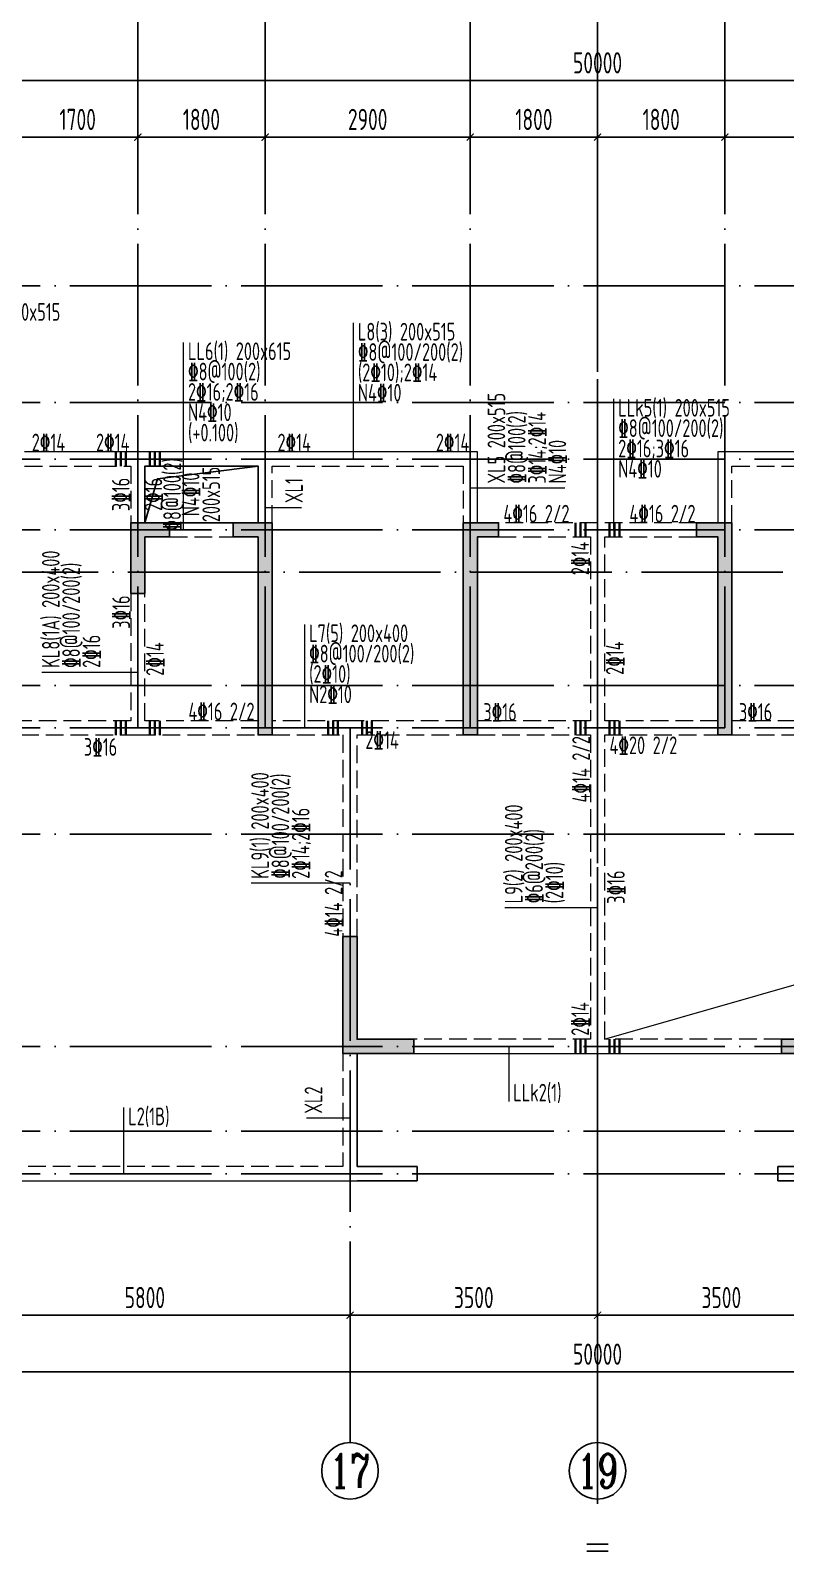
# Model space of a CAD drawing. Extents: x -461650 to 361314, y 245336 to 769729.
# Drawn here: x 121459 to 132128, y 564603 to 586291 of the extents above; entities that cross this region are included whole.
import ezdxf
from ezdxf.enums import TextEntityAlignment as Align

# ---------------------------------------------------------------- set-up
doc = ezdxf.new("R2010")
doc.units = 0
doc.header["$LTSCALE"] = 1000
for name, pattern in [('CENTER', [8, 5, -1, 1, -1]), ('DASH', [0.35, 0.25, -0.1]), ('DOTE', [2.42, 2, -0.2, 0.02, -0.2])]:
    doc.linetypes.add(name, pattern=pattern)
doc.layers.get('0').update_dxf_attribs({"linetype": 'CONTINUOUS'})
doc.layers.get('DEFPOINTS').update_dxf_attribs({"linetype": 'CONTINUOUS'})
for name, color, linetype in [('A-AXIS', 1, 'CONTINUOUS'), ('A-DOTE', 10, 'DOTE'), ('AXIS_NUM', 7, 'CONTINUOUS'), ('BEAM_CON', 4, 'CONTINUOUS'), ('S-D洞口', 4, 'CONTINUOUS'), ('S-L主梁线', 4, 'DASH'), ('S-L梁编号', 6, 'CONTINUOUS'), ('S-L梁配筋', 7, 'CONTINUOUS'), ('S-Q墙填充', 252, 'CONTINUOUS'), ('S-Q墙实线', 6, 'CONTINUOUS'), ('S-Y一般标注', 3, 'CONTINUOUS'), ('THIN', 7, 'CONTINUOUS')]:
    doc.layers.add(name, color=color, linetype=linetype)
doc.layers.add('梁附加箍筋', color=1, linetype='CONTINUOUS', lineweight=35)
doc.styles.add('TSSD_Axis', font='complex.shx', dxfattribs={"width": 0.7, "bigfont": 'hztxt.shx'})
doc.styles.add('TSSD_DIMENSION', font='Tssdeng.shx', dxfattribs={"width": 0.7, "bigfont": 'tssdchn.shx'})
doc.styles.add('TSSD_REIN', font='tssdeng.shx', dxfattribs={"width": 0.7, "height": 300, "bigfont": 'tssdchn.shx'})
doc.dimstyles.new('TSSD_100_100', dxfattribs={"dimtxt": 300, "dimasz": 100, "dimexe": 100, "dimexo": 250, "dimgap": 100, "dimtad": 1, "dimdec": 0, "dimzin": 0, "dimdsep": 46, "dimtxsty": 'TSSD_DIMENSION', "dimblk": 'ARCHTICK', "dimcen": 0, "dimdle": 100, "dimclrt": 7, "dimadec": 0, "dimazin": 0, "dimtfac": 1, "dimtdec": 0, "dimtix": 1, "dimtmove": 2, "dimatfit": 3, "dimldrblk": 'ARCHTICK', "dimfxl": 0, "dimtolj": 1, "dimtzin": 0, "dimarcsym": 0})

# ---------------------------------------------------------------- blocks, each defined once
blk = doc.blocks.new('_ArchTick')
at = {"color": 0, "linetype": 'ByBlock', "const_width": 0.15}
blk.add_lwpolyline([(-0.5, -0.5), (0.5, 0.5)], dxfattribs=at)
blk = doc.blocks.new('*D296')
at = {"layer": 'DEFPOINTS', "color": 0}
for p in [(23100, 19250), (21400, 18250), (23100, 18250)]:
    blk.add_point(p, dxfattribs=at)
at = {"layer": 'S-Y一般标注', "color": 0, "lineweight": -2}
for p, q in [((21400, 18500), (21400, 19350)), ((23100, 18500), (23100, 19350)), ((21300, 19250), (23200, 19250))]:
    blk.add_line(p, q, dxfattribs=at)
at = {"layer": 'S-Y一般标注', "color": 0, "lineweight": -2, "xscale": 100, "yscale": 100, "zscale": 100, "rotation": 180}
blk.add_blockref('_ArchTick', (21400, 19250), dxfattribs=at)
at = {"layer": 'S-Y一般标注', "color": 0, "lineweight": -2, "xscale": 100, "yscale": 100, "zscale": 100}
blk.add_blockref('_ArchTick', (23100, 19250), dxfattribs=at)
at = {"layer": 'S-Y一般标注', "color": 7, "insert": (22250, 19500), "char_height": 300, "attachment_point": 5, "style": 'TSSD_DIMENSION'}
blk.add_mtext('\\A1;1700', dxfattribs=at)
blk = doc.blocks.new('*D297')
at = {"layer": 'DEFPOINTS', "color": 0}
for p in [(24900, 19250), (23100, 18250), (24900, 18250)]:
    blk.add_point(p, dxfattribs=at)
at = {"layer": 'S-Y一般标注', "color": 0, "lineweight": -2}
for p, q in [((23100, 18500), (23100, 19350)), ((24900, 18500), (24900, 19350)), ((23000, 19250), (25000, 19250))]:
    blk.add_line(p, q, dxfattribs=at)
at = {"layer": 'S-Y一般标注', "color": 0, "lineweight": -2, "xscale": 100, "yscale": 100, "zscale": 100, "rotation": 180}
blk.add_blockref('_ArchTick', (23100, 19250), dxfattribs=at)
at = {"layer": 'S-Y一般标注', "color": 0, "lineweight": -2, "xscale": 100, "yscale": 100, "zscale": 100}
blk.add_blockref('_ArchTick', (24900, 19250), dxfattribs=at)
at = {"layer": 'S-Y一般标注', "color": 7, "insert": (24000, 19500), "char_height": 300, "attachment_point": 5, "style": 'TSSD_DIMENSION'}
blk.add_mtext('\\A1;1800', dxfattribs=at)
blk = doc.blocks.new('*D298')
at = {"layer": 'DEFPOINTS', "color": 0}
for p in [(27800, 19250), (24900, 18250), (27800, 18250)]:
    blk.add_point(p, dxfattribs=at)
at = {"layer": 'S-Y一般标注', "color": 0, "lineweight": -2}
for p, q in [((24900, 18500), (24900, 19350)), ((27800, 18500), (27800, 19350)), ((24800, 19250), (27900, 19250))]:
    blk.add_line(p, q, dxfattribs=at)
at = {"layer": 'S-Y一般标注', "color": 0, "lineweight": -2, "xscale": 100, "yscale": 100, "zscale": 100, "rotation": 180}
blk.add_blockref('_ArchTick', (24900, 19250), dxfattribs=at)
at = {"layer": 'S-Y一般标注', "color": 0, "lineweight": -2, "xscale": 100, "yscale": 100, "zscale": 100}
blk.add_blockref('_ArchTick', (27800, 19250), dxfattribs=at)
at = {"layer": 'S-Y一般标注', "color": 7, "insert": (26350, 19500), "char_height": 300, "attachment_point": 5, "style": 'TSSD_DIMENSION'}
blk.add_mtext('\\A1;2900', dxfattribs=at)
blk = doc.blocks.new('*D299')
at = {"layer": 'DEFPOINTS', "color": 0}
for p in [(29600, 19250), (27800, 18250), (29600, 18250)]:
    blk.add_point(p, dxfattribs=at)
at = {"layer": 'S-Y一般标注', "color": 0, "lineweight": -2}
for p, q in [((27800, 18500), (27800, 19350)), ((29600, 18500), (29600, 19350)), ((27700, 19250), (29700, 19250))]:
    blk.add_line(p, q, dxfattribs=at)
at = {"layer": 'S-Y一般标注', "color": 0, "lineweight": -2, "xscale": 100, "yscale": 100, "zscale": 100, "rotation": 180}
blk.add_blockref('_ArchTick', (27800, 19250), dxfattribs=at)
at = {"layer": 'S-Y一般标注', "color": 0, "lineweight": -2, "xscale": 100, "yscale": 100, "zscale": 100}
blk.add_blockref('_ArchTick', (29600, 19250), dxfattribs=at)
at = {"layer": 'S-Y一般标注', "color": 7, "insert": (28700, 19500), "char_height": 300, "attachment_point": 5, "style": 'TSSD_DIMENSION'}
blk.add_mtext('\\A1;1800', dxfattribs=at)
blk = doc.blocks.new('*D300')
at = {"layer": 'DEFPOINTS', "color": 0}
for p in [(31400, 19250), (29600, 18250), (31400, 18250)]:
    blk.add_point(p, dxfattribs=at)
at = {"layer": 'S-Y一般标注', "color": 0, "lineweight": -2}
for p, q in [((29600, 18500), (29600, 19350)), ((31400, 18500), (31400, 19350)), ((29500, 19250), (31500, 19250))]:
    blk.add_line(p, q, dxfattribs=at)
at = {"layer": 'S-Y一般标注', "color": 0, "lineweight": -2, "xscale": 100, "yscale": 100, "zscale": 100, "rotation": 180}
blk.add_blockref('_ArchTick', (29600, 19250), dxfattribs=at)
at = {"layer": 'S-Y一般标注', "color": 0, "lineweight": -2, "xscale": 100, "yscale": 100, "zscale": 100}
blk.add_blockref('_ArchTick', (31400, 19250), dxfattribs=at)
at = {"layer": 'S-Y一般标注', "color": 7, "insert": (30500, 19500), "char_height": 300, "attachment_point": 5, "style": 'TSSD_DIMENSION'}
blk.add_mtext('\\A1;1800', dxfattribs=at)
blk = doc.blocks.new('*D301')
at = {"layer": 'DEFPOINTS', "color": 0}
for p in [(34300, 19250), (31400, 18250), (34300, 18250)]:
    blk.add_point(p, dxfattribs=at)
at = {"layer": 'S-Y一般标注', "color": 0, "lineweight": -2}
for p, q in [((31400, 18500), (31400, 19350)), ((34300, 18500), (34300, 19350)), ((31300, 19250), (34400, 19250))]:
    blk.add_line(p, q, dxfattribs=at)
at = {"layer": 'S-Y一般标注', "color": 0, "lineweight": -2, "xscale": 100, "yscale": 100, "zscale": 100, "rotation": 180}
blk.add_blockref('_ArchTick', (31400, 19250), dxfattribs=at)
at = {"layer": 'S-Y一般标注', "color": 0, "lineweight": -2, "xscale": 100, "yscale": 100, "zscale": 100}
blk.add_blockref('_ArchTick', (34300, 19250), dxfattribs=at)
at = {"layer": 'S-Y一般标注', "color": 7, "insert": (32850, 19500), "char_height": 300, "attachment_point": 5, "style": 'TSSD_DIMENSION'}
blk.add_mtext('\\A1;2900', dxfattribs=at)
blk = doc.blocks.new('*D311')
at = {"layer": 'DEFPOINTS', "color": 0}
for p in [(54600, 20050), (4600, 18250), (54600, 18250)]:
    blk.add_point(p, dxfattribs=at)
at = {"layer": 'S-Y一般标注', "color": 0, "lineweight": -2}
for p, q in [((4500, 20050), (54700, 20050)), ((4600, 18500), (4600, 20150)), ((54600, 18500), (54600, 20150))]:
    blk.add_line(p, q, dxfattribs=at)
at = {"layer": 'S-Y一般标注', "color": 0, "lineweight": -2, "xscale": 100, "yscale": 100, "zscale": 100, "rotation": 180}
blk.add_blockref('_ArchTick', (4600, 20050), dxfattribs=at)
at = {"layer": 'S-Y一般标注', "color": 0, "lineweight": -2, "xscale": 100, "yscale": 100, "zscale": 100}
blk.add_blockref('_ArchTick', (54600, 20050), dxfattribs=at)
at = {"layer": 'S-Y一般标注', "color": 7, "insert": (29600, 20300), "char_height": 300, "attachment_point": 5, "style": 'TSSD_DIMENSION'}
blk.add_mtext('\\A1;50000', dxfattribs=at)
blk = doc.blocks.new('*D328')
at = {"layer": 'DEFPOINTS', "color": 0}
for p in [(20300, 3600), (26100, 3600), (26100, 2600)]:
    blk.add_point(p, dxfattribs=at)
at = {"layer": 'S-Y一般标注', "color": 0, "lineweight": -2}
for p, q in [((20300, 3350), (20300, 2500)), ((26100, 3350), (26100, 2500)), ((20200, 2600), (26200, 2600))]:
    blk.add_line(p, q, dxfattribs=at)
at = {"layer": 'S-Y一般标注', "color": 0, "lineweight": -2, "xscale": 100, "yscale": 100, "zscale": 100, "rotation": 180}
blk.add_blockref('_ArchTick', (20300, 2600), dxfattribs=at)
at = {"layer": 'S-Y一般标注', "color": 0, "lineweight": -2, "xscale": 100, "yscale": 100, "zscale": 100}
blk.add_blockref('_ArchTick', (26100, 2600), dxfattribs=at)
at = {"layer": 'S-Y一般标注', "color": 7, "insert": (23200, 2850), "char_height": 300, "attachment_point": 5, "style": 'TSSD_DIMENSION'}
blk.add_mtext('\\A1;5800', dxfattribs=at)
blk = doc.blocks.new('ts_axno')
at = {"color": 0, "linetype": 'ByBlock', "lineweight": -2}
blk.add_circle((0, 0), 0.5, dxfattribs=at)
at = {"color": 0, "linetype": 'ByBlock', "lineweight": -2, "style": 'TSSD_Axis', "width": 0.7}
blk.add_attdef('A', text='', height=0.6, dxfattribs=at).set_placement((0, 0), align=Align.MIDDLE_CENTER)
blk = doc.blocks.new('*D329')
at = {"layer": 'DEFPOINTS', "color": 0}
for p in [(26100, 3600), (29600, 3600), (29600, 2600)]:
    blk.add_point(p, dxfattribs=at)
at = {"layer": 'S-Y一般标注', "color": 0, "lineweight": -2}
for p, q in [((26100, 3350), (26100, 2500)), ((29600, 3350), (29600, 2500)), ((26000, 2600), (29700, 2600))]:
    blk.add_line(p, q, dxfattribs=at)
at = {"layer": 'S-Y一般标注', "color": 0, "lineweight": -2, "xscale": 100, "yscale": 100, "zscale": 100, "rotation": 180}
blk.add_blockref('_ArchTick', (26100, 2600), dxfattribs=at)
at = {"layer": 'S-Y一般标注', "color": 0, "lineweight": -2, "xscale": 100, "yscale": 100, "zscale": 100}
blk.add_blockref('_ArchTick', (29600, 2600), dxfattribs=at)
at = {"layer": 'S-Y一般标注', "color": 7, "insert": (27850, 2850), "char_height": 300, "attachment_point": 5, "style": 'TSSD_DIMENSION'}
blk.add_mtext('\\A1;3500', dxfattribs=at)
blk = doc.blocks.new('*D334')
at = {"layer": 'DEFPOINTS', "color": 0}
for p in [(4600, 3600), (54600, 3600), (54600, 1800)]:
    blk.add_point(p, dxfattribs=at)
at = {"layer": 'S-Y一般标注', "color": 0, "lineweight": -2}
for p, q in [((4600, 3350), (4600, 1700)), ((54600, 3350), (54600, 1700)), ((4500, 1800), (54700, 1800))]:
    blk.add_line(p, q, dxfattribs=at)
at = {"layer": 'S-Y一般标注', "color": 0, "lineweight": -2, "xscale": 100, "yscale": 100, "zscale": 100, "rotation": 180}
blk.add_blockref('_ArchTick', (4600, 1800), dxfattribs=at)
at = {"layer": 'S-Y一般标注', "color": 0, "lineweight": -2, "xscale": 100, "yscale": 100, "zscale": 100}
blk.add_blockref('_ArchTick', (54600, 1800), dxfattribs=at)
at = {"layer": 'S-Y一般标注', "color": 7, "insert": (29600, 2050), "char_height": 300, "attachment_point": 5, "style": 'TSSD_DIMENSION'}
blk.add_mtext('\\A1;50000', dxfattribs=at)
blk = doc.blocks.new('*D337')
at = {"layer": 'DEFPOINTS', "color": 0}
for p in [(29600, 3600), (33100, 3600), (33100, 2600)]:
    blk.add_point(p, dxfattribs=at)
at = {"layer": 'S-Y一般标注', "color": 0, "lineweight": -2}
for p, q in [((29600, 3350), (29600, 2500)), ((33100, 3350), (33100, 2500)), ((29500, 2600), (33200, 2600))]:
    blk.add_line(p, q, dxfattribs=at)
at = {"layer": 'S-Y一般标注', "color": 0, "lineweight": -2, "xscale": 100, "yscale": 100, "zscale": 100, "rotation": 180}
blk.add_blockref('_ArchTick', (29600, 2600), dxfattribs=at)
at = {"layer": 'S-Y一般标注', "color": 0, "lineweight": -2, "xscale": 100, "yscale": 100, "zscale": 100}
blk.add_blockref('_ArchTick', (33100, 2600), dxfattribs=at)
at = {"layer": 'S-Y一般标注', "color": 7, "insert": (31350, 2850), "char_height": 300, "attachment_point": 5, "style": 'TSSD_DIMENSION'}
blk.add_mtext('\\A1;3500', dxfattribs=at)
blk = doc.blocks.new('20210807.15312791')
at = {"layer": 'S-Q墙填充'}
h = blk.add_hatch(color=252, dxfattribs=at)
h.dxf.hatch_style = 1
h.paths.add_polyline_path([(79416, 66140), (79416, 65140), (79616, 65140), (79616, 65940), (79966, 65940), (79966, 66140)])
h = blk.add_hatch(color=252, dxfattribs=at)
h.dxf.hatch_style = 1
h.paths.add_polyline_path([(81416, 66140), (80866, 66140), (80866, 65940), (81216, 65940), (81216, 63140), (81416, 63140)])
h = blk.add_hatch(color=252, dxfattribs=at)
h.dxf.hatch_style = 1
h.paths.add_polyline_path([(84116, 66140), (84116, 63140), (84316, 63140), (84316, 65940), (84616, 65940), (84616, 66140)])
h = blk.add_hatch(color=252, dxfattribs=at)
h.dxf.hatch_style = 1
h.paths.add_polyline_path([(87916, 66140), (87416, 66140), (87416, 65940), (87716, 65940), (87716, 63140), (87916, 63140)])
h = blk.add_hatch(color=252, dxfattribs=at)
h.dxf.hatch_style = 1
h.paths.add_polyline_path([(82416, 58640), (83316, 58640), (83416, 58640), (83416, 58840), (83316, 58840), (82616, 58840), (82616, 60290), (82416, 60290)])
h = blk.add_hatch(color=252, dxfattribs=at)
h.dxf.hatch_style = 1
h.paths.add_polyline_path([(88716, 58840), (88616, 58840), (88616, 58640), (88716, 58640), (89616, 58640), (89616, 60290), (89416, 60290), (89416, 58840)])
at = {"layer": 'BEAM_CON'}
for p, q in [((82616, 57040), (82616, 58640)), ((82616, 57040), (83466, 57040)), ((82616, 56840), (83466, 56840)), ((83466, 57040), (83466, 56840)), ((88566, 57040), (88566, 56840)), ((89416, 57040), (88566, 57040)), ((89416, 56840), (88566, 56840))]:
    blk.add_line(p, q, dxfattribs=at)
at = {"layer": 'S-D洞口', "color": 5}
blk.add_lwpolyline([(79616, 66140), (81216, 66140), (81216, 66940), (79616, 66940), (79616, 66140), (79793, 66762), (81216, 66940)], dxfattribs=at)
at = {"layer": 'S-L主梁线', "linetype": 'ByBlock', "lineweight": 18}
for p, q in [((79516, 67140), (77916, 67140)), ((81316, 67140), (79516, 67140)), ((84316, 67140), (81316, 67140)), ((84316, 66140), (84316, 67140)), ((87716, 67140), (87716, 66140)), ((90716, 67140), (87716, 67140)), ((79616, 66940), (81216, 66940)), ((79616, 66140), (79616, 66940)), ((81216, 66940), (81216, 66140)), ((80866, 66140), (79966, 66140)), ((83416, 58640), (86016, 58640)), ((86016, 58640), (88616, 58640)), ((76616, 56840), (82616, 56840))]:
    blk.add_line(p, q, dxfattribs=at)
at = {"layer": 'S-L主梁线', "linetype": 'DASH', "lineweight": 18}
for p, q in [((77916, 66940), (79416, 66940)), ((79416, 66940), (79416, 66140)), ((81416, 66940), (84116, 66940)), ((81416, 66140), (81416, 66940)), ((84116, 66940), (84116, 66140)), ((87916, 66940), (90616, 66940)), ((87916, 66140), (87916, 66940)), ((79966, 65940), (80866, 65940)), ((86016, 66140), (84616, 66140)), ((84616, 65940), (85916, 65940)), ((85916, 65940), (85916, 63340)), ((87416, 66140), (86016, 66140)), ((86116, 65940), (87416, 65940)), ((86116, 63340), (86116, 65940)), ((79416, 65140), (79416, 63340)), ((79616, 63340), (79616, 65140)), ((79416, 63340), (76816, 63340)), ((81216, 63340), (79616, 63340)), ((82516, 63340), (81416, 63340)), ((84116, 63340), (82516, 63340)), ((85916, 63340), (84316, 63340)), ((87716, 63340), (86116, 63340)), ((89516, 63340), (87916, 63340)), ((76816, 63140), (79516, 63140)), ((79516, 63140), (81216, 63140)), ((81416, 63140), (82416, 63140)), ((82416, 63140), (82416, 60290)), ((82616, 63140), (84116, 63140)), ((82616, 60290), (82616, 63140)), ((84316, 63140), (85916, 63140)), ((85916, 63140), (85916, 58840)), ((86116, 58840), (86116, 63140)), ((86116, 63140), (87716, 63140)), ((87916, 63140), (89416, 63140)), ((85916, 58840), (83416, 58840)), ((88616, 58840), (86116, 58840)), ((82416, 58640), (82416, 57040)), ((82416, 57040), (76816, 57040))]:
    blk.add_line(p, q, dxfattribs=at)
at = {"layer": 'S-Q墙实线'}
for points in [[(79416, 66140), (79416, 65140), (79616, 65140), (79616, 65940), (79966, 65940), (79966, 66140)], [(81416, 66140), (80866, 66140), (80866, 65940), (81216, 65940), (81216, 63140), (81416, 63140)], [(84116, 66140), (84116, 63140), (84316, 63140), (84316, 65940), (84616, 65940), (84616, 66140)], [(87916, 66140), (87416, 66140), (87416, 65940), (87716, 65940), (87716, 63140), (87916, 63140)], [(82416, 58640), (83316, 58640), (83416, 58640), (83416, 58840), (83316, 58840), (82616, 58840), (82616, 60290), (82416, 60290)], [(88716, 58840), (88616, 58840), (88616, 58640), (88716, 58640), (89616, 58640), (89616, 60290), (89416, 60290), (89416, 58840)]]:
    blk.add_lwpolyline(points, close=True, dxfattribs=at)
blk = doc.blocks.new('20210726.16395156')
at = {"layer": 'A-AXIS'}
for p, q in [((23100, 18249.9), (23100, 21049.9)), ((24900, 18249.9), (24900, 21049.9)), ((27800, 18249.9), (27800, 21049.9)), ((29600, 18249.9), (29600, 21049.9)), ((31400, 18249.9), (31400, 21049.9)), ((26100, 3600), (26100, 800)), ((29600, 3600), (29600, 800))]:
    blk.add_line(p, q, dxfattribs=at)
at = {"layer": 'A-DOTE'}
for p, q in [((23100, 10900), (23100, 18249.9)), ((24900, 10900), (24900, 18249.9)), ((27800, 10900), (27800, 18249.9)), ((29600, 18249.9), (29600, 3600)), ((31400, 10900), (31400, 18249.9)), ((55600, 17150), (3600, 17150)), ((55600, 15500), (3600, 15500)), ((55600, 14700), (3600, 14700)), ((55600, 13700), (3600, 13700)), ((3600, 13100.3), (55600, 13100.3)), ((55600, 11500), (3600, 11500)), ((55600, 10900), (3600, 10900)), ((26100, 10900), (26100, 3600)), ((55600, 9400), (3600, 9400)), ((55600, 6400), (3600, 6400)), ((55600, 5200), (3600, 5200)), ((55600, 4600), (3600, 4600))]:
    blk.add_line(p, q, dxfattribs=at)
at = {"layer": 'A-AXIS'}
ref = blk.add_blockref('ts_axno', (26100, 400), dxfattribs=dict(at, xscale=-800, yscale=800, zscale=800, rotation=180))
ref.add_attrib('10', '17', dxfattribs={"layer": 'AXIS_NUM', "height": 480, "style": 'TSSD_Axis', "width": 0.7}).set_placement((26100, 400), align=Align.MIDDLE_CENTER)
ref = blk.add_blockref('ts_axno', (29600, 400), dxfattribs=dict(at, xscale=-800, yscale=800, zscale=800, rotation=180))
ref.add_attrib('13', '19', dxfattribs={"layer": 'AXIS_NUM', "height": 480, "style": 'TSSD_Axis', "width": 0.7}).set_placement((29600, 400), align=Align.MIDDLE_CENTER)
at = {"layer": 'S-Y一般标注'}
for base, p1, p2, picture, middle in [((54600, 20049.9), (4600, 18249.9), (54600, 18249.9), '*D311', (29600, 20299.9)), ((23100, 19249.9), (21400, 18249.9), (23100, 18249.9), '*D296', (22250, 19499.9)), ((24900, 19249.9), (23100, 18249.9), (24900, 18249.9), '*D297', (24000, 19499.9)), ((27800, 19249.9), (24900, 18249.9), (27800, 18249.9), '*D298', (26350, 19499.9)), ((29600, 19249.9), (27800, 18249.9), (29600, 18249.9), '*D299', (28700, 19499.9)), ((31400, 19249.9), (29600, 18249.9), (31400, 18249.9), '*D300', (30500, 19499.9)), ((34300, 19249.9), (31400, 18249.9), (34300, 18249.9), '*D301', (32850, 19499.9)), ((54600, 1800), (4600, 3600), (54600, 3600), '*D334', (29600, 2050)), ((26100, 2600), (20300, 3600), (26100, 3600), '*D328', (23200, 2850)), ((29600, 2600), (26100, 3600), (29600, 3600), '*D329', (27850, 2850)), ((33100, 2600), (29600, 3600), (33100, 3600), '*D337', (31350, 2850))]:
    dim = blk.add_linear_dim(base=base, p1=p1, p2=p2, dimstyle='TSSD_100_100', dxfattribs=at)
    dim.commit()
    dim.dimension.update_dxf_attribs({"geometry": picture, "text_midpoint": middle})

msp = doc.modelspace()

# ---------------------------------------------------------------- linework, layer by layer
at = {"layer": 'S-L梁编号', "lineweight": 18}
for p, q in [((126022.09, 580236.79), (126022.09, 582162.43)), ((123620.58, 579236.79), (123620.58, 581885.71)), ((129702.7, 579236.79), (129702.7, 581086.1)), ((127673.53, 579828.24), (129010.96, 579828.24)), ((124773.54, 579552.24), (125287.49, 579552.24)), ((125332.77, 576436.79), (125332.77, 577899.77)), ((122973.54, 577222.28), (121618.5, 577222.28)), ((125973.53, 574241.96), (124576.56, 574241.96)), ((129473.53, 573894.69), (128162.64, 573894.69)), ((128218.34, 571936.79), (128218.34, 571157.88)), ((122775.58, 570136.95), (122775.58, 571072.42)), ((125973.53, 570923.08), (125360.35, 570923.08))]:
    msp.add_line(p, q, dxfattribs=at)
msp.add_lwpolyline([(129573.53, 572036.79), (154373.55, 579136.79)], dxfattribs=at)
at = {"layer": 'THIN', "linetype": 'CENTER'}
msp.add_line((129473.55, 588469.57), (129473.55, 564602.64), dxfattribs=at)
at = {"layer": 'THIN'}
for p, q in [((129623.55, 564902.64), (129323.55, 564902.64)), ((129623.55, 564802.64), (129323.55, 564802.64))]:
    msp.add_line(p, q, dxfattribs=at)
at = {"layer": '梁附加箍筋', "lineweight": 35}
for p, q in [((122663.54, 580136.79), (122663.54, 580336.79)), ((122733.54, 580136.79), (122733.54, 580336.79)), ((122803.54, 580136.79), (122803.54, 580336.79)), ((123143.54, 580136.79), (123143.54, 580336.79)), ((123213.54, 580136.79), (123213.54, 580336.79)), ((123283.54, 580136.79), (123283.54, 580336.79)), ((129163.54, 579136.79), (129163.54, 579336.79)), ((129233.54, 579136.79), (129233.54, 579336.79)), ((129303.54, 579136.79), (129303.54, 579336.79)), ((129643.54, 579136.79), (129643.54, 579336.79)), ((129713.54, 579136.79), (129713.54, 579336.79)), ((129783.54, 579136.79), (129783.54, 579336.79)), ((122663.54, 576336.79), (122663.54, 576536.79)), ((122733.54, 576336.79), (122733.54, 576536.79)), ((122803.54, 576336.79), (122803.54, 576536.79)), ((123143.54, 576336.79), (123143.54, 576536.79)), ((123213.54, 576336.79), (123213.54, 576536.79)), ((123283.54, 576336.79), (123283.54, 576536.79)), ((125663.53, 576336.79), (125663.53, 576536.79)), ((125733.53, 576336.79), (125733.53, 576536.79)), ((125803.53, 576336.79), (125803.53, 576536.79)), ((126143.53, 576336.79), (126143.53, 576536.79)), ((126213.53, 576336.79), (126213.53, 576536.79)), ((126283.53, 576336.79), (126283.53, 576536.79)), ((129163.53, 576336.79), (129163.53, 576536.79)), ((129233.53, 576336.79), (129233.53, 576536.79)), ((129303.53, 576336.79), (129303.53, 576536.79)), ((129643.53, 576336.79), (129643.53, 576536.79)), ((129713.53, 576336.79), (129713.53, 576536.79)), ((129783.53, 576336.79), (129783.53, 576536.79)), ((129163.53, 571836.79), (129163.53, 572036.79)), ((129233.53, 571836.79), (129233.53, 572036.79)), ((129303.53, 571836.79), (129303.53, 572036.79)), ((129643.53, 571836.79), (129643.53, 572036.79)), ((129713.53, 571836.79), (129713.53, 572036.79)), ((129783.53, 571836.79), (129783.53, 572036.79))]:
    msp.add_line(p, q, dxfattribs=at)

# ---------------------------------------------------------------- block references
at = {"layer": 'A-DOTE'}
msp.add_blockref('20210726.16395156', (99873.55, 565536.74), dxfattribs=at)
at = {"layer": 'S-Q墙填充'}
msp.add_blockref('20210807.15312791', (43457.9, 513197.24), dxfattribs=at)

# ---------------------------------------------------------------- texts
at = {"layer": 'S-L梁编号', "color": 6, "style": 'TSSD_REIN', "width": 0.7}
for s, p in [('LL3(1) 200x515', (120422.81, 582190.93)), ('L8(3) 200x515', (126084.59, 581912.43)), ('LL6(1) 200x615', (123683.08, 581635.71)), ('LLk5(1) 200x515', (129765.2, 580836.1)), ('L7(5) 200x400', (125395.27, 577649.77)), ('LLk2(1)', (128280.84, 571157.88)), ('L2(1B)', (122838.08, 570822.42))]:
    msp.add_text(s, height=250, dxfattribs=at).set_placement(p)
for s, p in [('XL5 200x515', (128167.69, 579890.74)), ('XL1', (125306.72, 579614.74)), ('KL8(1A) 200x400', (121868.5, 577284.78)), ('KL9(1) 200x400', (124826.56, 574304.46)), ('L9(2) 200x400', (128412.64, 573957.19)), ('XL2', (125581.5, 570985.58))]:
    msp.add_text(s, height=250, rotation=90, dxfattribs=at).set_placement(p)
at = {"layer": 'S-L梁配筋', "color": 7, "style": 'TSSD_REIN', "width": 0.7}
for s, p in [('%%1328@100/200(2)', (126084.59, 581624.93)), ('%%1328@100(2)', (123683.08, 581348.21)), ('(2%%13210);2%%13214', (126084.59, 581337.43)), ('2%%13216;2%%13216', (123683.08, 581060.71)), ('N4%%13210', (126084.59, 581049.93)), ('N4%%13210', (123683.08, 580773.21)), ('%%1328@100/200(2)', (129765.2, 580548.6)), ('(+0.100)', (123683.08, 580485.71)), ('2%%13216;3%%13216', (129765.2, 580261.1)), ('N4%%13210', (129765.2, 579973.6)), ('%%1328@100/200(2)', (125395.27, 577362.27)), ('(2%%13210)', (125395.27, 577074.77)), ('N2%%13210', (125395.27, 576787.27)), ('3%%13216', (122211.03, 576043.19))]:
    msp.add_text(s, height=250, dxfattribs=at).set_placement(p)
for s, p in [('%%1328@100(2)', (128455.19, 579890.74)), ('N4%%13210', (129030.19, 579890.74)), ('2%%13214', (129352.38, 578595.5)), ('%%1328@100/200(2)', (122156, 577284.78)), ('2%%13216', (122443.5, 577284.78)), ('%%1328@100/200(2)', (125114.06, 574304.46)), ('2%%13214;2%%13216', (125401.56, 574304.46)), ('%%1326@200(2)', (128700.14, 573957.19)), ('(2%%13210)', (128987.64, 573957.19)), ('4%%13214 2/2', (125866.87, 573486.46)), ('2%%13214', (129352.38, 572086.79))]:
    msp.add_text(s, height=250, rotation=90, dxfattribs=at).set_placement(p)
at = {"layer": 'S-L梁配筋', "color": 1, "style": 'TSSD_REIN', "width": 0.7}
msp.add_text('3%%13214;2%%13214', height=250, rotation=90, dxfattribs=at).set_placement((128742.69, 579890.74))
at = {"layer": 'S-L梁配筋', "color": 7, "style": 'TSSD_REIN', "width": 0.7}
for s, p in [('2%%13214', (121946.7, 580345.26)), ('2%%13214', (122855.45, 580345.26)), ('2%%13214', (125421.28, 580345.26)), ('2%%13214', (127660.33, 580345.26)), ('4%%13216 2/2', (129076.34, 579340.42)), ('4%%13216 2/2', (130858.06, 579340.42)), ('4%%13216 2/2', (124623.53, 576544.41)), ('3%%13216', (128330.03, 576537)), ('3%%13216', (131943.33, 576537))]:
    msp.add_text(s, height=250, dxfattribs=at).set_placement(p, align=Align.RIGHT)
for s, p in [('%%1328@100(2)', (123583.15, 579736.79)), ('3%%13216', (122858.41, 579736.79)), ('2%%13216', (123318.54, 579736.79)), ('N4%%13210', (123845.38, 579736.79)), ('200x515', (124136.19, 579736.79)), ('3%%13216', (122862.45, 578073.78)), ('2%%13214', (123341.8, 577410.46)), ('2%%13214', (129843.19, 577422.79)), ('3%%13216', (129857.79, 574186.79))]:
    msp.add_text(s, height=250, rotation=90, dxfattribs=at).set_placement(p, align=Align.CENTER)
msp.add_text('2%%13214', height=250, dxfattribs=at).set_placement((126426.8, 576064.47), align=Align.BOTTOM_CENTER)
msp.add_text('4%%13214 2/2', height=250, rotation=90, dxfattribs=at).set_placement((129365.89, 576322.19), align=Align.RIGHT)
at = {"layer": 'S-L梁配筋', "color": 1, "style": 'TSSD_REIN', "width": 0.7}
msp.add_text('4%%13220 2/2', height=250, dxfattribs=at).set_placement((130121.13, 576066.25), align=Align.CENTER)

doc.saveas('drawing.dxf')
